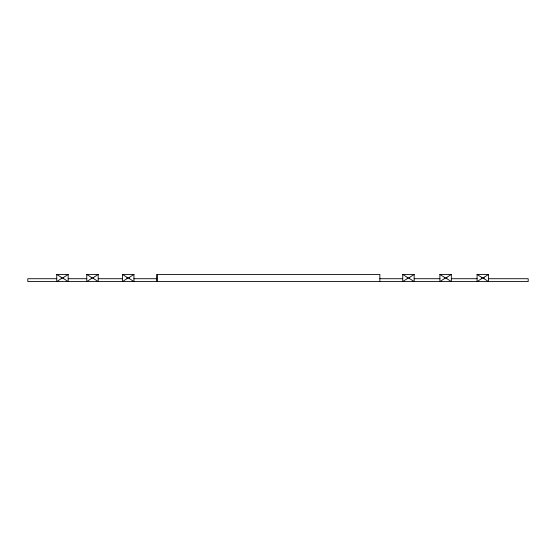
<?xml version="1.0" encoding="UTF-8"?>
<svg xmlns="http://www.w3.org/2000/svg" width="556" height="556" viewBox="0 0 556 556"><rect width="100%" height="100%" fill="white"/><g stroke="black" fill="none" stroke-linecap="round" stroke-linejoin="round"><path stroke-width="0.83" d="M61.313 278.612L56.74 281.572L56.74 274.428L68.173 274.428L68.173 281.572L63.599 278.612L61.313 278.612L61.313 277.388L56.74 274.428M61.313 277.388L63.599 277.388L68.173 274.428M91.337 278.612L86.764 281.572L86.764 274.428L98.197 274.428L98.197 281.572L93.623 278.612L91.337 278.612L91.337 277.388L86.764 274.428M91.337 277.388L93.623 277.388L98.197 274.428M127.081 278.612L122.508 281.572L122.508 274.428L133.94 274.428L133.94 281.572L129.367 278.612L127.081 278.612L127.081 277.388L122.508 274.428M127.081 277.388L129.367 277.388L133.94 274.428M407.305 278.612L402.732 281.572L402.732 274.428L414.164 274.428L414.164 281.572L409.591 278.612L407.305 278.612L407.305 277.388L402.732 274.428M407.305 277.388L409.591 277.388L414.164 274.428M444.473 278.612L439.9 281.572L439.9 274.428L451.34 274.428L451.34 281.572L446.767 278.612L444.473 278.612L444.473 277.388L439.9 274.428M444.473 277.388L446.767 277.388L451.34 274.428M481.649 278.612L477.076 281.572L477.076 274.428L488.509 274.428L488.509 281.572L483.935 278.612L481.649 278.612L481.649 277.388L477.076 274.428M481.649 277.388L483.935 277.388L488.509 274.428M56.74 278.716L27.8 278.716L27.8 281.572L528.2 281.572L528.2 278.716L488.509 278.716M68.173 278.716L86.764 278.716M98.197 278.716L122.508 278.716M133.94 278.716L156.82 278.716M379.852 278.716L402.732 278.716M414.164 278.716L439.9 278.716M451.34 278.716L477.076 278.716M483.935 277.388L483.935 278.612M446.767 277.388L446.767 278.612M409.591 277.388L409.591 278.612M379.852 281.572L379.852 274.428L156.82 274.428L156.82 281.572M157.195 274.428L157.195 281.572M129.367 277.388L129.367 278.612M93.623 277.388L93.623 278.612M63.599 277.388L63.599 278.612"/></g></svg>
